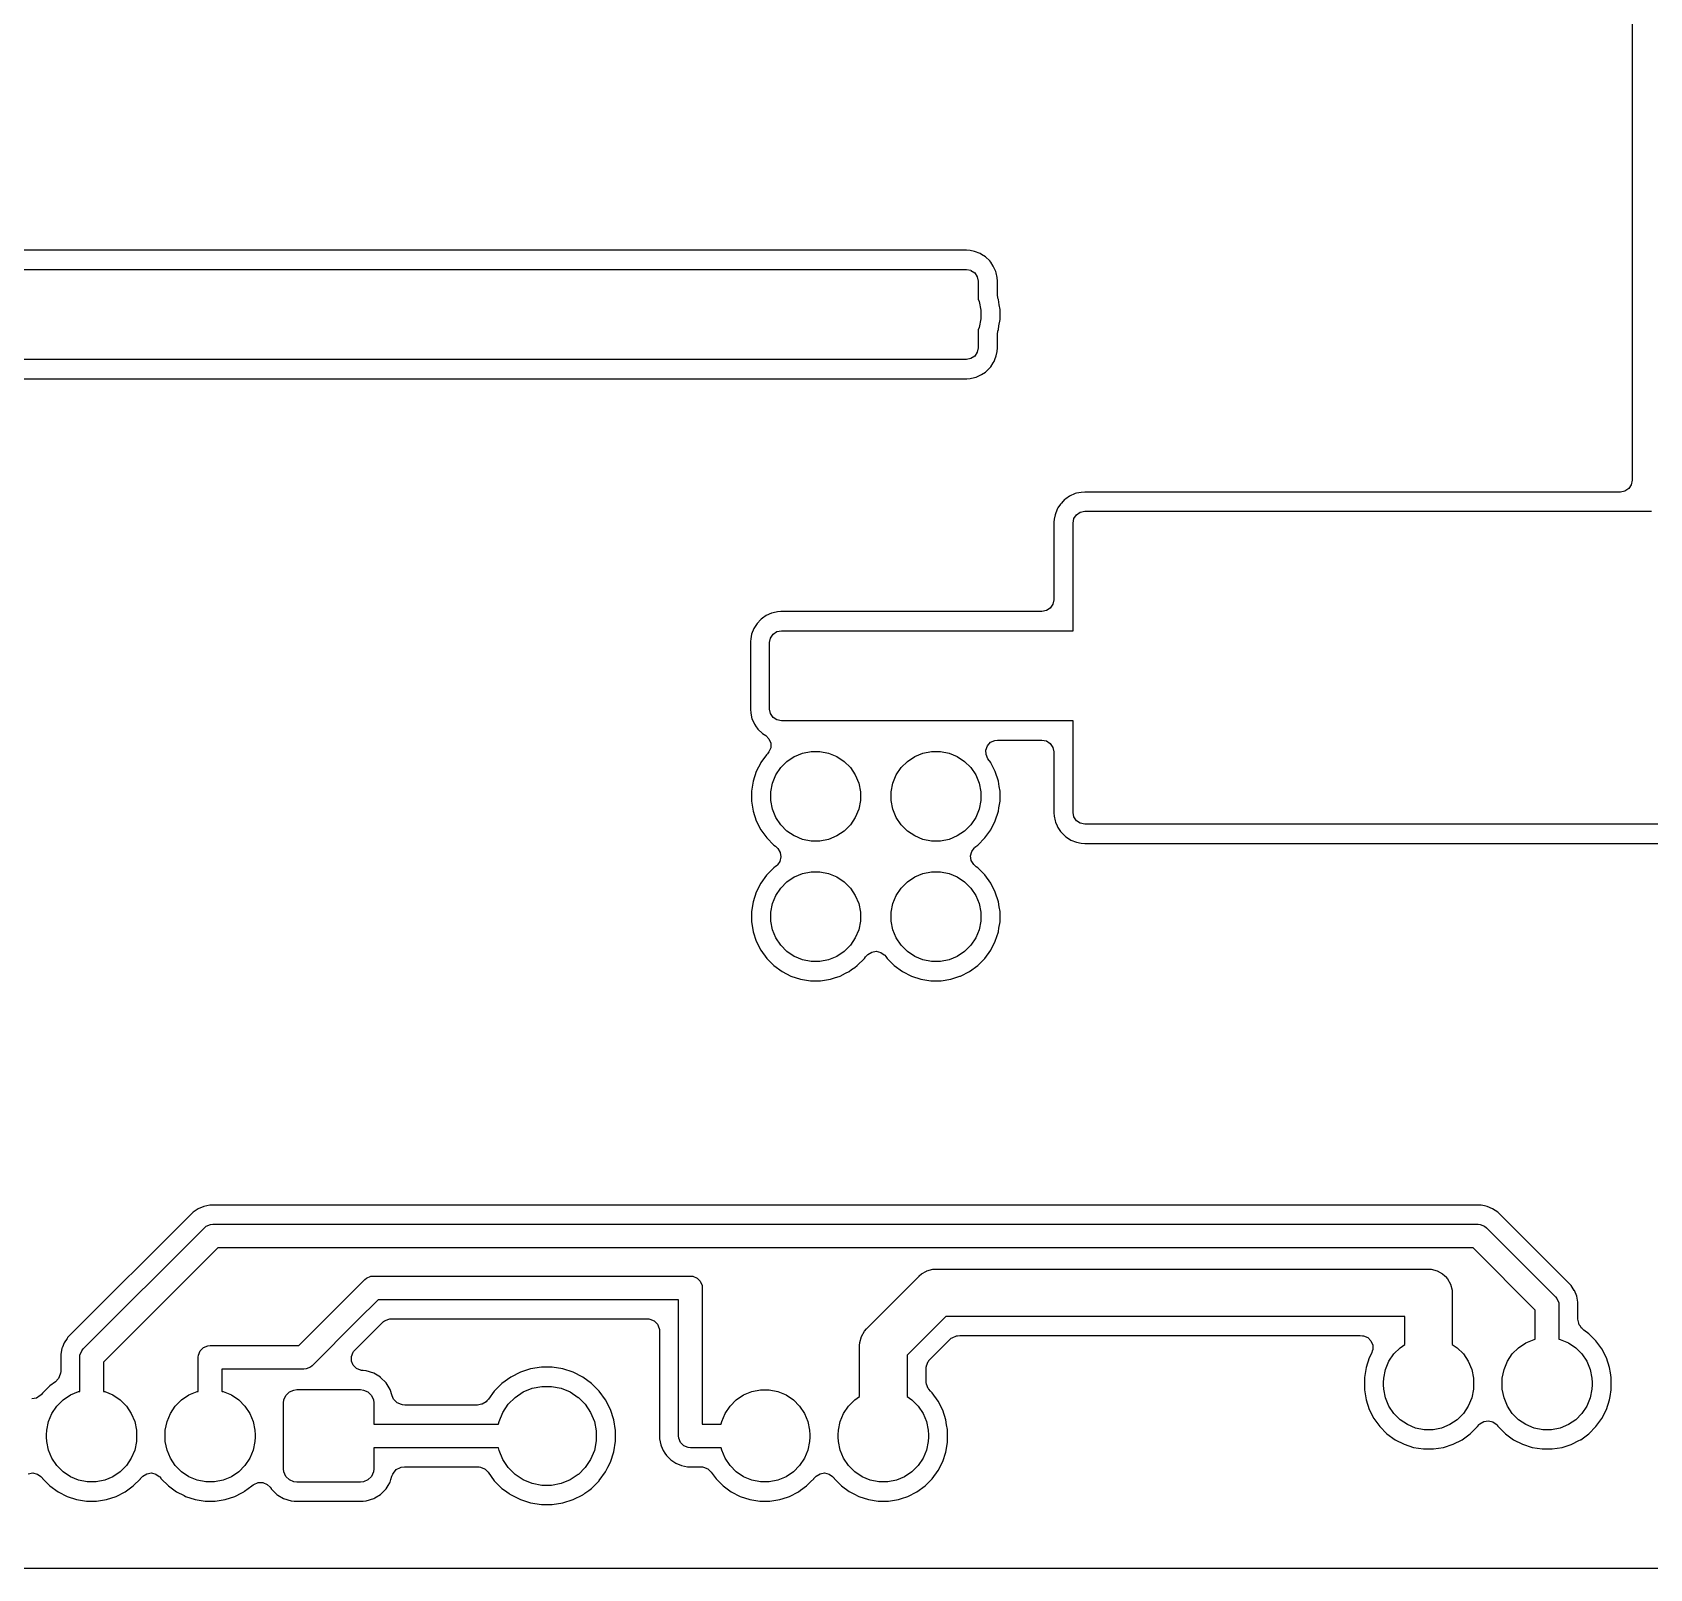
# Model space of a CAD drawing. Header units: millimetres. Extents: x 4 to 142, y 15 to 79.
# Drawn here: x 79.97 to 114.09, y 14.59 to 46.99 of the extents above; entities that cross this region are included whole.
import ezdxf

# ---------------------------------------------------------------- set-up
doc = ezdxf.new("R2010")
doc.units = ezdxf.units.MM
doc.layers.add('B.Cu', color=1, linetype='CONTINUOUS')

msp = doc.modelspace()

# ---------------------------------------------------------------- linework, layer by layer
at = {"layer": 'B.Cu'}
for points in [[(113.7179, 57.3355), (113.7179, 37.5445), (113.7179, 37.5445), (113.699, 37.4493), (113.6989, 37.4491), (113.645, 37.3685), (113.6449, 37.3684), (113.5643, 37.3145), (113.5641, 37.3144), (113.4689, 37.2955), (113.4689, 37.2955), (102.1724, 37.2955), (102.1724, 37.2955), (102.0933, 37.2877), (102.0932, 37.2877), (101.998, 37.2688), (101.998, 37.2687), (101.9671, 37.2613), (101.967, 37.2613), (101.8519, 37.2082), (101.8518, 37.2082), (101.7711, 37.1542), (101.771, 37.1542), (101.7454, 37.1356), (101.7452, 37.1354), (101.6779, 37.0626), (101.6592, 37.0424), (101.6591, 37.0423), (101.6052, 36.9616), (101.6052, 36.9616), (101.5886, 36.9345), (101.5885, 36.9343), (101.5447, 36.8155), (101.5446, 36.8153), (101.5257, 36.7201), (101.5257, 36.7201), (101.5201, 36.6631), (101.5179, 36.6411), (101.5179, 36.641), (101.5179, 35.0245), (101.5179, 35.0245), (101.499, 34.9293), (101.4989, 34.9291), (101.445, 34.8485), (101.4449, 34.8484), (101.3643, 34.7945), (101.3641, 34.7944), (101.2689, 34.7755), (101.2689, 34.7755), (95.7724, 34.7755), (95.7724, 34.7755), (95.7623, 34.7745), (95.6933, 34.7677), (95.6932, 34.7677), (95.598, 34.7488), (95.598, 34.7487), (95.5671, 34.7413), (95.567, 34.7413), (95.4519, 34.6882), (95.4518, 34.6882), (95.3711, 34.6342), (95.371, 34.6342), (95.3454, 34.6156), (95.3452, 34.6154), (95.3383, 34.608), (95.2592, 34.5224), (95.2591, 34.5223), (95.2052, 34.4416), (95.2052, 34.4416), (95.1886, 34.4145), (95.1885, 34.4143), (95.1447, 34.2955), (95.1446, 34.2953), (95.1257, 34.2001), (95.1257, 34.2001), (95.1201, 34.1431), (95.1179, 34.1211), (95.1179, 34.121), (95.1179, 32.719), (95.1179, 32.7189), (95.119, 32.7079), (95.1257, 32.6399), (95.1257, 32.6398), (95.1446, 32.5446), (95.1447, 32.5446), (95.1521, 32.5137), (95.1521, 32.5136), (95.1886, 32.4345), (95.2052, 32.3985), (95.2052, 32.3984), (95.2418, 32.3436), (95.2591, 32.3177), (95.2592, 32.3176), (95.2778, 32.292), (95.278, 32.2918), (95.371, 32.2058), (95.3711, 32.2057), (95.4414, 32.1588), (95.4415, 32.1587), (95.51, 32.0901), (95.5102, 32.09), (95.5473, 32.0004), (95.5473, 32.0002), (95.5473, 31.9032), (95.5473, 31.903), (95.5101, 31.8134), (95.5101, 31.8133), (95.4792, 31.7757), (95.4791, 31.7756), (95.4634, 31.7598), (95.4633, 31.7597), (95.4579, 31.7524), (95.3384, 31.5879), (95.3383, 31.5877), (95.2419, 31.3985), (95.2418, 31.3983), (95.1762, 31.1963), (95.1761, 31.1962), (95.1429, 30.9864), (95.1429, 30.9862), (95.1429, 30.7738), (95.1429, 30.7736), (95.1761, 30.5638), (95.1762, 30.5637), (95.2418, 30.3617), (95.2419, 30.3615), (95.3383, 30.1722), (95.3384, 30.1721), (95.4633, 30.0003), (95.4634, 30.0001), (95.6136, 29.85), (95.6137, 29.8498), (95.6467, 29.8259), (95.6467, 29.8258), (95.6832, 29.7934), (95.6832, 29.7934), (95.6973, 29.7782), (95.6974, 29.7781), (95.748, 29.6954), (95.7481, 29.6952), (95.7633, 29.5994), (95.7633, 29.5992), (95.7406, 29.5049), (95.7406, 29.5048), (95.7402, 29.504), (95.7402, 29.5039), (95.6902, 29.4322), (95.6901, 29.4322), (95.6804, 29.4224), (95.6804, 29.4224), (95.6507, 29.3971), (95.6507, 29.397), (95.6137, 29.3701), (95.6135, 29.37), (95.4634, 29.2198), (95.4633, 29.2197), (95.4579, 29.2124), (95.3384, 29.0479), (95.3383, 29.0477), (95.2419, 28.8585), (95.2418, 28.8583), (95.1762, 28.6563), (95.1761, 28.6562), (95.1429, 28.4464), (95.1429, 28.4462), (95.1429, 28.2338), (95.1429, 28.2336), (95.1761, 28.0238), (95.1762, 28.0237), (95.2418, 27.8217), (95.2419, 27.8215), (95.3383, 27.6322), (95.3384, 27.6321), (95.4633, 27.4603), (95.4634, 27.4601), (95.6135, 27.31), (95.6137, 27.3099), (95.7855, 27.185), (95.7857, 27.1849), (95.9749, 27.0885), (95.9751, 27.0884), (96.1771, 27.0228), (96.1772, 27.0227), (96.387, 26.9895), (96.3872, 26.9895), (96.5996, 26.9895), (96.5998, 26.9895), (96.8096, 27.0227), (96.8097, 27.0228), (96.8932, 27.0499), (96.8933, 27.0499), (96.8934, 27.0499), (96.8935, 27.0499), (96.8935, 27.05), (97.0117, 27.0884), (97.0119, 27.0885), (97.1254, 27.1463), (97.2012, 27.1849), (97.2013, 27.185), (97.2543, 27.2235), (97.3203, 27.2714), (97.3203, 27.2714), (97.3731, 27.3099), (97.3733, 27.31), (97.5234, 27.4601), (97.5235, 27.4603), (97.5475, 27.4933), (97.5476, 27.4933), (97.5799, 27.5298), (97.58, 27.5298), (97.5952, 27.5439), (97.5953, 27.544), (97.678, 27.5947), (97.6782, 27.5947), (97.774, 27.6099), (97.7742, 27.6099), (97.8685, 27.5872), (97.8686, 27.5872), (97.8686, 27.5872), (97.8694, 27.5868), (97.8695, 27.5868), (97.9412, 27.5368), (97.9412, 27.5367), (97.951, 27.527), (97.951, 27.527), (97.9763, 27.4973), (97.9764, 27.4973), (98.0032, 27.4603), (98.0034, 27.4601), (98.1535, 27.31), (98.1537, 27.3099), (98.3255, 27.185), (98.3257, 27.1849), (98.5149, 27.0885), (98.5151, 27.0884), (98.7171, 27.0228), (98.7172, 27.0227), (98.927, 26.9895), (98.9272, 26.9895), (99.1396, 26.9895), (99.1398, 26.9895), (99.3496, 27.0227), (99.3497, 27.0228), (99.5387, 27.0842), (99.5517, 27.0884), (99.5519, 27.0885), (99.7371, 27.1828), (99.7411, 27.1849), (99.7413, 27.185), (99.9131, 27.3099), (99.9132, 27.31), (100.0634, 27.4602), (100.0635, 27.4603), (100.1884, 27.6321), (100.1885, 27.6323), (100.2849, 27.8215), (100.285, 27.8217), (100.3506, 28.0237), (100.3507, 28.0238), (100.3623, 28.0976), (100.3623, 28.0976), (100.3623, 28.0976), (100.3623, 28.0976), (100.3623, 28.0976), (100.3839, 28.2336), (100.3839, 28.2336), (100.3839, 28.2338), (100.3839, 28.4462), (100.3839, 28.4464), (100.3839, 28.4464), (100.3682, 28.5455), (100.3682, 28.5455), (100.3507, 28.6562), (100.3506, 28.6563), (100.285, 28.8583), (100.2849, 28.8585), (100.1885, 29.0477), (100.1884, 29.0479), (100.0635, 29.2197), (100.0634, 29.2198), (99.9132, 29.37), (99.9131, 29.3701), (99.8801, 29.3941), (99.8801, 29.3942), (99.8436, 29.4265), (99.8436, 29.4266), (99.8295, 29.4418), (99.8294, 29.4419), (99.7788, 29.5246), (99.7787, 29.5248), (99.7635, 29.6206), (99.7635, 29.6208), (99.7861, 29.715), (99.7861, 29.7151), (99.7865, 29.7158), (99.7865, 29.7159), (99.8366, 29.7878), (99.8367, 29.7878), (99.8464, 29.7976), (99.8464, 29.7976), (99.8761, 29.8229), (99.8761, 29.8229), (99.8761, 29.823), (99.9131, 29.8498), (99.9132, 29.85), (100.0634, 30.0002), (100.0635, 30.0003), (100.1884, 30.1721), (100.1885, 30.1723), (100.2849, 30.3615), (100.285, 30.3617), (100.3506, 30.5637), (100.3507, 30.5638), (100.3623, 30.6376), (100.3623, 30.6376), (100.3623, 30.6376), (100.3623, 30.6376), (100.3623, 30.6376), (100.3839, 30.7736), (100.3839, 30.7736), (100.3839, 30.7738), (100.3839, 30.9862), (100.3839, 30.9864), (100.3839, 30.9864), (100.3682, 31.0855), (100.3682, 31.0855), (100.3507, 31.1962), (100.3506, 31.1963), (100.285, 31.3983), (100.2849, 31.3985), (100.1885, 31.5877), (100.1884, 31.5879), (100.1294, 31.6691), (100.1293, 31.6692), (100.0887, 31.7573), (100.0887, 31.7575), (100.0849, 31.8544), (100.0849, 31.8545), (100.1185, 31.9455), (100.1186, 31.9457), (100.1844, 32.0169), (100.1845, 32.017), (100.2726, 32.0576), (100.2728, 32.0576), (100.3308, 32.0645), (100.3308, 32.0645), (101.2689, 32.0645), (101.2689, 32.0645), (101.3641, 32.0456), (101.3643, 32.0455), (101.4449, 31.9916), (101.445, 31.9915), (101.4989, 31.9109), (101.499, 31.9107), (101.5179, 31.8155), (101.5179, 31.8155), (101.5179, 30.539), (101.5179, 30.5389), (101.519, 30.5279), (101.5257, 30.4599), (101.5257, 30.4598), (101.5446, 30.3646), (101.5447, 30.3646), (101.5521, 30.3337), (101.5521, 30.3336), (101.5886, 30.2545), (101.6052, 30.2185), (101.6052, 30.2184), (101.6591, 30.1377), (101.6592, 30.1376), (101.6778, 30.112), (101.678, 30.1118), (101.771, 30.0258), (101.7711, 30.0257), (101.8518, 29.9718), (101.8518, 29.9718), (101.8789, 29.9552), (101.8791, 29.9551), (101.9979, 29.9113), (101.9981, 29.9112), (102.0932, 29.8923), (102.0933, 29.8923), (102.1724, 29.8845), (102.1724, 29.8845), (120.2743, 29.8845)], [(58.5779, 39.6845), (99.6744, 39.6845), (99.6744, 39.6845), (99.6839, 39.6854), (99.7535, 39.6923), (99.7535, 39.6923), (99.8488, 39.7112), (99.8488, 39.7113), (99.8797, 39.7187), (99.8798, 39.7187), (99.9949, 39.7718), (99.995, 39.7718), (100.0757, 39.8258), (100.0758, 39.8258), (100.1014, 39.8444), (100.1016, 39.8446), (100.1876, 39.9376), (100.1877, 39.9377), (100.2416, 40.0184), (100.2416, 40.0184), (100.2582, 40.0455), (100.2583, 40.0457), (100.2757, 40.093), (100.3021, 40.1645), (100.3022, 40.1647), (100.3211, 40.2598), (100.3211, 40.2599), (100.3289, 40.3389), (100.3289, 40.339), (100.3289, 40.6174), (100.3289, 40.6174), (100.3411, 40.6943), (100.3411, 40.6944), (100.3442, 40.7039), (100.3506, 40.7237), (100.3507, 40.7238), (100.3623, 40.7976), (100.3623, 40.7976), (100.3623, 40.7976), (100.3623, 40.7976), (100.3623, 40.7976), (100.3839, 40.9336), (100.3839, 40.9336), (100.3839, 40.9338), (100.3839, 41.1462), (100.3839, 41.1464), (100.3839, 41.1464), (100.3682, 41.2455), (100.3682, 41.2455), (100.3507, 41.3562), (100.3506, 41.3563), (100.3466, 41.3688), (100.3411, 41.3856), (100.3411, 41.3857), (100.3289, 41.4626), (100.3289, 41.4626), (100.3289, 41.741), (100.3289, 41.7411), (100.3211, 41.8201), (100.3211, 41.8202), (100.3022, 41.9154), (100.3021, 41.9154), (100.2947, 41.9463), (100.2947, 41.9464), (100.2416, 42.0615), (100.2416, 42.0616), (100.1876, 42.1423), (100.1876, 42.1424), (100.169, 42.168), (100.1688, 42.1682), (100.0758, 42.2542), (100.0757, 42.2543), (99.995, 42.3082), (99.995, 42.3082), (99.9679, 42.3248), (99.9677, 42.3249), (99.8489, 42.3687), (99.8487, 42.3688), (99.7536, 42.3877), (99.7535, 42.3877), (99.6744, 42.3955), (99.6744, 42.3955), (75.0779, 42.3955)], [(74.4244, 41.99), (99.6744, 41.99), (99.6744, 41.99), (99.7696, 41.9711), (99.7698, 41.971), (99.8504, 41.9171), (99.8505, 41.917), (99.9044, 41.8364), (99.9045, 41.8362), (99.9234, 41.741), (99.9234, 41.741), (99.9234, 41.3621), (99.9235, 41.3617), (99.9425, 41.3158), (99.9425, 41.3157), (99.9788, 41.1332), (99.9788, 41.1331), (99.9788, 40.9469), (99.9788, 40.9468), (99.9425, 40.7643), (99.9425, 40.7642), (99.9235, 40.7183), (99.9234, 40.7179), (99.9234, 40.339), (99.9234, 40.339), (99.9045, 40.2438), (99.9044, 40.2436), (99.8505, 40.163), (99.8504, 40.1629), (99.7698, 40.109), (99.7696, 40.1089), (99.6744, 40.09), (99.6744, 40.09), (57.9244, 40.09)], [(120.2743, 30.29), (102.1724, 30.29), (102.1724, 30.29), (102.0772, 30.3089), (102.077, 30.309), (101.9964, 30.3629), (101.9963, 30.363), (101.9424, 30.4436), (101.9423, 30.4438), (101.9234, 30.539), (101.9234, 30.539), (101.9234, 32.469), (101.9231, 32.4697), (101.9224, 32.47), (95.7724, 32.47), (95.7724, 32.47), (95.6772, 32.4889), (95.677, 32.489), (95.5964, 32.5429), (95.5963, 32.543), (95.5424, 32.6236), (95.5423, 32.6238), (95.5234, 32.719), (95.5234, 32.719), (95.5234, 34.121), (95.5234, 34.121), (95.5423, 34.2162), (95.5424, 34.2164), (95.5963, 34.297), (95.5964, 34.2971), (95.677, 34.351), (95.6772, 34.3511), (95.7724, 34.37), (95.7724, 34.37), (101.9224, 34.37), (101.9231, 34.3703), (101.9234, 34.371), (101.9234, 36.641), (101.9234, 36.641), (101.9423, 36.7362), (101.9424, 36.7364), (101.9963, 36.817), (101.9964, 36.8171), (102.077, 36.871), (102.0772, 36.8711), (102.1724, 36.89), (102.1724, 36.89), (114.1224, 36.89)], [(79.8882, 16.5922), (79.984, 16.6074), (79.9842, 16.6073), (80.0784, 16.5848), (80.0785, 16.5847), (80.0792, 16.5844), (80.0793, 16.5843), (80.1512, 16.5343), (80.1512, 16.5342), (80.161, 16.5245), (80.161, 16.5244), (80.1863, 16.4948), (80.1864, 16.4947), (80.1932, 16.4853), (80.1933, 16.4852), (80.3435, 16.335), (80.3437, 16.3349), (80.5155, 16.21), (80.5157, 16.2099), (80.7049, 16.1135), (80.7051, 16.1134), (80.9071, 16.0478), (80.9072, 16.0477), (81.117, 16.0145), (81.1172, 16.0145), (81.3296, 16.0145), (81.3298, 16.0145), (81.5396, 16.0477), (81.5397, 16.0478), (81.5405, 16.048), (81.7417, 16.1134), (81.7419, 16.1135), (81.9311, 16.2099), (81.9313, 16.21), (82.1031, 16.3349), (82.1033, 16.335), (82.2534, 16.4851), (82.2535, 16.4853), (82.2575, 16.4907), (82.2576, 16.4908), (82.2899, 16.5272), (82.29, 16.5273), (82.3052, 16.5414), (82.3053, 16.5414), (82.388, 16.5921), (82.3882, 16.5922), (82.484, 16.6074), (82.4842, 16.6073), (82.5784, 16.5848), (82.5785, 16.5847), (82.5792, 16.5844), (82.5793, 16.5843), (82.6512, 16.5343), (82.6512, 16.5342), (82.661, 16.5245), (82.661, 16.5244), (82.6863, 16.4948), (82.6864, 16.4947), (82.6932, 16.4853), (82.6933, 16.4852), (82.8435, 16.335), (82.8437, 16.3349), (83.0155, 16.21), (83.0157, 16.2099), (83.173, 16.1298), (83.2049, 16.1135), (83.2051, 16.1134), (83.4071, 16.0478), (83.4072, 16.0477), (83.617, 16.0145), (83.6172, 16.0145), (83.8296, 16.0145), (83.8298, 16.0145), (84.0396, 16.0477), (84.0397, 16.0478), (84.0405, 16.048), (84.2417, 16.1134), (84.2419, 16.1135), (84.395, 16.1915), (84.4311, 16.2099), (84.4313, 16.21), (84.4471, 16.2215), (84.6032, 16.3349), (84.6032, 16.3349), (84.6052, 16.3366), (84.6052, 16.3366), (84.6052, 16.3366), (84.6286, 16.3543), (84.6286, 16.3543), (84.6483, 16.3675), (84.6484, 16.3675), (84.738, 16.4046), (84.7382, 16.4047), (84.8351, 16.4047), (84.8353, 16.4046), (84.925, 16.3675), (84.925, 16.3675), (84.9296, 16.3644), (84.9297, 16.3644), (84.9872, 16.311), (84.9873, 16.3109), (84.9904, 16.3069), (84.9905, 16.3069), (85.0075, 16.2822), (85.0075, 16.2821), (85.0136, 16.2721), (85.0137, 16.2719), (85.1303, 16.1554), (85.1305, 16.1552), (85.1526, 16.1418), (85.2716, 16.0699), (85.2718, 16.0698), (85.4293, 16.0208), (85.4295, 16.0207), (85.4978, 16.0145), (85.4979, 16.0145), (86.9489, 16.0145), (86.949, 16.0145), (87.0173, 16.0207), (87.0175, 16.0208), (87.175, 16.0698), (87.1752, 16.0699), (87.1995, 16.0846), (87.3163, 16.1552), (87.3165, 16.1554), (87.433, 16.2719), (87.4332, 16.2721), (87.476, 16.3429), (87.5119, 16.4024), (87.5185, 16.4132), (87.5186, 16.4134), (87.536, 16.4693), (87.536, 16.4693), (87.5584, 16.5411), (87.5584, 16.5412), (87.5774, 16.5861), (87.5774, 16.5861), (87.5879, 16.6055), (87.588, 16.6055), (87.6501, 16.6801), (87.6502, 16.6802), (87.7361, 16.7253), (87.7363, 16.7253), (87.7363, 16.7253), (87.7498, 16.7293), (87.7499, 16.7293), (87.8203, 16.7395), (87.8204, 16.7395), (89.3517, 16.7395), (89.3517, 16.7395), (89.4002, 16.7347), (89.4003, 16.7347), (89.4229, 16.7302), (89.423, 16.7302), (89.5126, 16.6931), (89.5127, 16.693), (89.5128, 16.693), (89.5128, 16.6929), (89.5227, 16.6864), (89.5227, 16.6863), (89.5858, 16.6257), (89.5858, 16.6256), (89.717, 16.4451), (89.7171, 16.445), (89.8784, 16.2837), (89.8785, 16.2836), (89.9142, 16.2577), (89.9795, 16.2102), (89.9795, 16.2102), (90.0329, 16.1714), (90.0329, 16.1714), (90.0469, 16.1612), (90.047, 16.1612), (90.057, 16.1526), (90.0572, 16.1525), (90.2665, 16.0458), (90.2667, 16.0457), (90.4837, 15.9752), (90.4838, 15.9752), (90.7092, 15.9395), (90.7093, 15.9395), (90.9375, 15.9395), (90.9376, 15.9395), (91.163, 15.9752), (91.1631, 15.9752), (91.3801, 16.0457), (91.3803, 16.0458), (91.583, 16.1491), (91.5846, 16.1499), (91.5905, 16.1529), (91.5906, 16.1529), (91.5919, 16.1536), (91.5919, 16.1537), (91.6083, 16.162), (91.6086, 16.1622), (91.6237, 16.1785), (91.6237, 16.1786), (91.7086, 16.2402), (91.7683, 16.2836), (91.7684, 16.2837), (91.9297, 16.445), (91.9298, 16.4451), (91.9303, 16.4458), (92.0639, 16.6297), (92.064, 16.6299), (92.0643, 16.6304), (92.0643, 16.6304), (92.0643, 16.6304), (92.1148, 16.7295), (92.1676, 16.8331), (92.1677, 16.8333), (92.2382, 17.0503), (92.2382, 17.0504), (92.2739, 17.2758), (92.2739, 17.2759), (92.2739, 17.5041), (92.2739, 17.5042), (92.2382, 17.7296), (92.2382, 17.7297), (92.1677, 17.9467), (92.1676, 17.9469), (92.064, 18.1502), (92.0639, 18.1503), (91.9298, 18.3349), (91.9297, 18.335), (91.7684, 18.4963), (91.7683, 18.4964), (91.5837, 18.6305), (91.5836, 18.6306), (91.3803, 18.7342), (91.3801, 18.7343), (91.1631, 18.8048), (91.163, 18.8048), (90.9376, 18.8405), (90.9375, 18.8405), (90.7093, 18.8405), (90.7092, 18.8405), (90.4838, 18.8048), (90.4837, 18.8048), (90.2667, 18.7343), (90.2665, 18.7342), (90.0632, 18.6306), (90.0631, 18.6305), (89.8785, 18.4964), (89.8784, 18.4963), (89.7171, 18.335), (89.717, 18.3349), (89.5921, 18.163), (89.5921, 18.1629), (89.5597, 18.1265), (89.5596, 18.1265), (89.5427, 18.1108), (89.5427, 18.1108), (89.4599, 18.0601), (89.4598, 18.0601), (89.4598, 18.0601), (89.4598, 18.06), (89.4486, 18.0559), (89.4485, 18.0559), (89.3624, 18.0405), (89.3624, 18.0405), (87.828, 18.0405), (87.8279, 18.0405), (87.7794, 18.0453), (87.7793, 18.0453), (87.7578, 18.0496), (87.7577, 18.0496), (87.668, 18.0867), (87.6679, 18.0868), (87.5993, 18.1554), (87.5992, 18.1555), (87.5914, 18.1673), (87.5913, 18.1674), (87.5607, 18.2315), (87.5606, 18.2316), (87.5186, 18.3666), (87.5185, 18.3668), (87.4332, 18.5079), (87.433, 18.5081), (87.3165, 18.6246), (87.3163, 18.6248), (87.1752, 18.7101), (87.175, 18.7102), (87.0175, 18.7592), (87.0173, 18.7593), (86.9489, 18.7655), (86.9489, 18.7655), (86.9439, 18.766), (86.9179, 18.7697), (86.8985, 18.7736), (86.8984, 18.7736), (86.8088, 18.8107), (86.8086, 18.8108), (86.7401, 18.8794), (86.74, 18.8796), (86.7029, 18.9691), (86.7028, 18.9693), (86.7028, 19.0663), (86.7029, 19.0665), (86.74, 19.1561), (86.74, 19.1562), (86.7494, 19.1702), (86.7494, 19.1702), (86.7803, 19.2079), (86.7804, 19.2079), (87.3425, 19.7701), (87.3426, 19.7702), (87.3803, 19.8011), (87.3803, 19.8011), (87.3995, 19.8139), (87.3996, 19.8139), (87.4892, 19.8511), (87.4893, 19.8511), (87.5119, 19.8556), (87.512, 19.8556), (87.5605, 19.8604), (87.5605, 19.8604), (92.9301, 19.8604), (92.9302, 19.8604), (92.9787, 19.8556), (92.9788, 19.8556), (92.9992, 19.8516), (92.9993, 19.8515), (93.0889, 19.8144), (93.089, 19.8143), (93.1576, 19.7457), (93.1577, 19.7456), (93.1948, 19.656), (93.1949, 19.6559), (93.1989, 19.6355), (93.1989, 19.6354), (93.2037, 19.5869), (93.2037, 19.5868), (93.2037, 17.326), (93.2037, 17.3258), (93.2287, 17.2004), (93.2287, 17.2002), (93.2362, 17.1821), (93.2777, 17.082), (93.2778, 17.0818), (93.3138, 17.0279), (93.3489, 16.9754), (93.349, 16.9753), (93.4395, 16.8848), (93.4396, 16.8847), (93.546, 16.8136), (93.5462, 16.8135), (93.6644, 16.7645), (93.6646, 16.7645), (93.79, 16.7395), (93.7902, 16.7395), (94.0571, 16.7395), (94.0572, 16.7395), (94.1057, 16.7347), (94.1057, 16.7347), (94.1283, 16.7302), (94.1284, 16.7302), (94.2181, 16.693), (94.2182, 16.693), (94.2281, 16.6864), (94.2282, 16.6863), (94.2912, 16.6257), (94.2913, 16.6256), (94.3933, 16.4853), (94.3934, 16.4851), (94.5435, 16.335), (94.5437, 16.3349), (94.7155, 16.21), (94.7156, 16.2099), (94.9049, 16.1135), (94.9051, 16.1134), (95.1071, 16.0478), (95.1072, 16.0477), (95.317, 16.0145), (95.3172, 16.0145), (95.5296, 16.0145), (95.5298, 16.0145), (95.7396, 16.0477), (95.7397, 16.0478), (95.7633, 16.0554), (95.7856, 16.0627), (95.7856, 16.0627), (95.9417, 16.1134), (95.9419, 16.1135), (96.1311, 16.2099), (96.1313, 16.21), (96.1772, 16.2433), (96.3031, 16.3349), (96.3033, 16.335), (96.3871, 16.4188), (96.4534, 16.4852), (96.4535, 16.4853), (96.4575, 16.4907), (96.4576, 16.4908), (96.4899, 16.5272), (96.49, 16.5273), (96.5052, 16.5414), (96.5053, 16.5414), (96.588, 16.5921), (96.5882, 16.5922), (96.684, 16.6074), (96.6842, 16.6073), (96.7784, 16.5848), (96.7785, 16.5847), (96.7792, 16.5844), (96.7793, 16.5843), (96.8512, 16.5343), (96.8512, 16.5342), (96.861, 16.5245), (96.861, 16.5244), (96.8863, 16.4948), (96.8864, 16.4947), (96.8932, 16.4853), (96.8933, 16.4852), (97.0435, 16.335), (97.0437, 16.3349), (97.2012, 16.2204), (97.2155, 16.21), (97.2157, 16.2099), (97.3036, 16.1651), (97.4049, 16.1135), (97.4051, 16.1134), (97.6071, 16.0478), (97.6072, 16.0477), (97.817, 16.0145), (97.8172, 16.0145), (98.0296, 16.0145), (98.0298, 16.0145), (98.2396, 16.0477), (98.2397, 16.0478), (98.3061, 16.0693), (98.4417, 16.1134), (98.4419, 16.1135), (98.6311, 16.2099), (98.6313, 16.21), (98.8031, 16.3348), (98.8032, 16.335), (98.9534, 16.4852), (98.9535, 16.4853), (99.0784, 16.6571), (99.0785, 16.6573), (99.1749, 16.8465), (99.175, 16.8467), (99.2406, 17.0487), (99.2407, 17.0488), (99.2523, 17.1226), (99.2523, 17.1226), (99.2523, 17.1226), (99.2523, 17.1226), (99.2523, 17.1226), (99.2739, 17.2586), (99.2739, 17.2586), (99.2739, 17.2588), (99.2739, 17.5212), (99.2739, 17.5214), (99.2739, 17.5214), (99.2582, 17.6205), (99.2582, 17.6205), (99.2407, 17.7312), (99.2406, 17.7313), (99.175, 17.9333), (99.1749, 17.9335), (99.0785, 18.1227), (99.0784, 18.1229), (98.9535, 18.2947), (98.9534, 18.2948), (98.9142, 18.3341), (98.9141, 18.3342), (98.8832, 18.3718), (98.8832, 18.3719), (98.8704, 18.391), (98.8704, 18.3911), (98.8332, 18.4808), (98.8332, 18.4809), (98.8319, 18.4874), (98.8287, 18.5035), (98.8287, 18.5035), (98.8239, 18.552), (98.8239, 18.5521), (98.8239, 18.796), (98.8239, 18.7961), (98.8287, 18.8446), (98.8287, 18.8446), (98.8298, 18.8503), (98.8332, 18.8672), (98.8332, 18.8673), (98.8703, 18.957), (98.8704, 18.9571), (98.8832, 18.9762), (98.8832, 18.9763), (98.9141, 19.0139), (98.9142, 19.014), (99.3177, 19.4175), (99.3178, 19.4176), (99.3554, 19.4485), (99.3555, 19.4485), (99.3746, 19.4613), (99.3747, 19.4613), (99.4644, 19.4985), (99.4645, 19.4985), (99.4871, 19.503), (99.4871, 19.503), (99.5356, 19.5078), (99.5357, 19.5078), (107.9827, 19.5078), (107.9827, 19.5078), (108.0312, 19.503), (108.0313, 19.503), (108.0501, 19.4993), (108.0502, 19.4992), (108.1398, 19.4621), (108.14, 19.462), (108.2086, 19.3934), (108.2087, 19.3933), (108.2458, 19.3037), (108.2458, 19.3035), (108.2458, 19.2065), (108.2458, 19.2064), (108.2458, 19.2064), (108.2434, 19.1945), (108.2434, 19.1945), (108.2211, 19.1301), (108.2211, 19.13), (108.1719, 19.0335), (108.1718, 19.0333), (108.1062, 18.8313), (108.1061, 18.8312), (108.0729, 18.6214), (108.0729, 18.6212), (108.0729, 18.3588), (108.0729, 18.3586), (108.1061, 18.1488), (108.1062, 18.1487), (108.1718, 17.9467), (108.1719, 17.9465), (108.2683, 17.7572), (108.2684, 17.7571), (108.3933, 17.5853), (108.3934, 17.5851), (108.5435, 17.435), (108.5437, 17.4349), (108.7155, 17.31), (108.7156, 17.3099), (108.9049, 17.2135), (108.9051, 17.2134), (109.1071, 17.1478), (109.1072, 17.1477), (109.317, 17.1145), (109.3172, 17.1145), (109.5296, 17.1145), (109.5298, 17.1145), (109.7396, 17.1477), (109.7397, 17.1478), (109.7405, 17.148), (109.9417, 17.2134), (109.9419, 17.2135), (110.1311, 17.3099), (110.1313, 17.31), (110.3031, 17.4349), (110.3033, 17.435), (110.4534, 17.5851), (110.4535, 17.5853), (110.4575, 17.5907), (110.4576, 17.5908), (110.4899, 17.6272), (110.49, 17.6273), (110.5052, 17.6414), (110.5053, 17.6414), (110.588, 17.6921), (110.5882, 17.6922), (110.684, 17.7074), (110.6842, 17.7073), (110.7784, 17.6848), (110.7785, 17.6847), (110.7792, 17.6844), (110.7793, 17.6843), (110.8512, 17.6343), (110.8512, 17.6342), (110.861, 17.6245), (110.861, 17.6244), (110.8863, 17.5948), (110.8864, 17.5947), (110.8933, 17.5853), (110.8934, 17.5851), (111.0435, 17.435), (111.0437, 17.4349), (111.2155, 17.31), (111.2156, 17.3099), (111.4049, 17.2135), (111.4051, 17.2134), (111.6071, 17.1478), (111.6072, 17.1477), (111.817, 17.1145), (111.8172, 17.1145), (112.0296, 17.1145), (112.0298, 17.1145), (112.2396, 17.1477), (112.2397, 17.1478), (112.4287, 17.2092), (112.4417, 17.2134), (112.4419, 17.2135), (112.5934, 17.2907), (112.6311, 17.3099), (112.6313, 17.31), (112.8031, 17.4348), (112.8032, 17.435), (112.9534, 17.5852), (112.9535, 17.5853), (113.0784, 17.7571), (113.0785, 17.7573), (113.1749, 17.9465), (113.175, 17.9467), (113.2406, 18.1487), (113.2407, 18.1488), (113.2523, 18.2226), (113.2523, 18.2226), (113.2523, 18.2226), (113.2523, 18.2226), (113.2523, 18.2226), (113.2739, 18.3586), (113.2739, 18.3586), (113.2739, 18.3588), (113.2739, 18.6212), (113.2739, 18.6214), (113.2739, 18.6214), (113.2582, 18.7205), (113.2582, 18.7205), (113.2407, 18.8312), (113.2406, 18.8313), (113.175, 19.0333), (113.1749, 19.0335), (113.0785, 19.2227), (113.0784, 19.2229), (112.9535, 19.3947), (112.9534, 19.3948), (112.8032, 19.545), (112.8031, 19.5451), (112.6964, 19.6227), (112.6963, 19.6227), (112.6599, 19.6551), (112.6599, 19.6551), (112.6442, 19.6721), (112.6442, 19.6721), (112.6244, 19.7044), (112.6244, 19.7044), (112.6019, 19.7348), (112.6018, 19.7349), (112.5935, 19.7549), (112.5935, 19.7549), (112.5935, 19.7549), (112.5935, 19.7549), (112.5893, 19.7662), (112.5893, 19.7663), (112.5739, 19.8523), (112.5739, 19.8524), (112.5739, 20.2107), (112.5739, 20.2109), (112.5489, 20.3363), (112.5489, 20.3365), (112.4999, 20.4547), (112.4998, 20.4549), (112.4974, 20.4585), (112.4974, 20.4585), (112.4287, 20.5613), (112.4286, 20.5614), (110.8808, 22.1092), (110.8807, 22.1093), (110.7743, 22.1804), (110.7741, 22.1805), (110.6559, 22.2295), (110.6557, 22.2295), (110.6062, 22.2394), (110.5303, 22.2545), (110.5301, 22.2545), (83.7167, 22.2545), (83.7165, 22.2545), (83.5911, 22.2295), (83.5909, 22.2295), (83.4727, 22.1805), (83.4725, 22.1804), (83.3661, 22.1093), (83.366, 22.1092), (80.7182, 19.4614), (80.7181, 19.4613), (80.705, 19.4417), (80.647, 19.3549), (80.6469, 19.3547), (80.6075, 19.2596), (80.6075, 19.2596), (80.6075, 19.2595), (80.6075, 19.2595), (80.6013, 19.2446), (80.5983, 19.2381), (80.5982, 19.2379), (80.5968, 19.2316), (80.5967, 19.2314), (80.5967, 19.2303), (80.5967, 19.2302), (80.5729, 19.1109), (80.5729, 19.1107), (80.5729, 18.7569), (80.5729, 18.7568), (80.5726, 18.7507), (80.5726, 18.7506), (80.5711, 18.7447), (80.5711, 18.7445), (80.5681, 18.7145), (80.5681, 18.7145), (80.5636, 18.6919), (80.5636, 18.6918), (80.5265, 18.6022), (80.5264, 18.6021), (80.5264, 18.602), (80.5263, 18.602), (80.5198, 18.5921), (80.5197, 18.5921), (80.4591, 18.529), (80.459, 18.529), (80.3437, 18.4451), (80.3436, 18.445), (80.1934, 18.2948), (80.1933, 18.2947), (80.1893, 18.2893), (80.1892, 18.2892), (80.1569, 18.2528), (80.1568, 18.2527), (80.1416, 18.2386), (80.1415, 18.2386), (80.0588, 18.1879), (80.0586, 18.1878), (79.9628, 18.1726)], [(142.0498, 14.59), (3.797, 14.59)]]:
    msp.add_lwpolyline(points, dxfattribs=at)
for points in [[(95.548, 30.9732), (95.5843, 31.1557), (95.5843, 31.1558), (95.6556, 31.3278), (95.6556, 31.3279), (95.759, 31.4826), (95.7591, 31.4827), (95.8907, 31.6143), (95.8908, 31.6144), (96.0455, 31.7178), (96.0456, 31.7178), (96.2176, 31.7891), (96.2177, 31.7891), (96.4002, 31.8254), (96.4003, 31.8254), (96.5865, 31.8254), (96.5866, 31.8254), (96.7691, 31.7891), (96.7692, 31.7891), (96.9412, 31.7178), (96.9413, 31.7178), (97.096, 31.6144), (97.0961, 31.6143), (97.2277, 31.4827), (97.2278, 31.4826), (97.3312, 31.3279), (97.3312, 31.3278), (97.4025, 31.1558), (97.4025, 31.1557), (97.4388, 30.9732), (97.4388, 30.9731), (97.4388, 30.7869), (97.4388, 30.7868), (97.4025, 30.6043), (97.4025, 30.6042), (97.3312, 30.4322), (97.3312, 30.4321), (97.2278, 30.2774), (97.2277, 30.2773), (97.0961, 30.1457), (97.096, 30.1456), (96.9413, 30.0422), (96.9412, 30.0422), (96.7692, 29.9709), (96.7691, 29.9709), (96.5866, 29.9346), (96.5865, 29.9346), (96.4003, 29.9346), (96.4002, 29.9346), (96.2177, 29.9709), (96.2176, 29.9709), (96.0456, 30.0422), (96.0455, 30.0422), (95.8908, 30.1456), (95.8907, 30.1457), (95.7591, 30.2773), (95.759, 30.2774), (95.6556, 30.4321), (95.6556, 30.4322), (95.5843, 30.6042), (95.5843, 30.6043), (95.548, 30.7868), (95.548, 30.7869), (95.548, 30.9731)], [(98.088, 30.9732), (98.1243, 31.1557), (98.1243, 31.1558), (98.1956, 31.3278), (98.1956, 31.3279), (98.299, 31.4826), (98.2991, 31.4827), (98.4307, 31.6143), (98.4308, 31.6144), (98.5855, 31.7178), (98.5856, 31.7178), (98.7576, 31.7891), (98.7577, 31.7891), (98.9402, 31.8254), (98.9403, 31.8254), (99.1265, 31.8254), (99.1266, 31.8254), (99.3091, 31.7891), (99.3092, 31.7891), (99.4812, 31.7178), (99.4813, 31.7178), (99.636, 31.6144), (99.6361, 31.6143), (99.7677, 31.4827), (99.7678, 31.4826), (99.8712, 31.3279), (99.8712, 31.3278), (99.9425, 31.1558), (99.9425, 31.1557), (99.9788, 30.9732), (99.9788, 30.9731), (99.9788, 30.7869), (99.9788, 30.7868), (99.9425, 30.6043), (99.9425, 30.6042), (99.8712, 30.4322), (99.8712, 30.4321), (99.7678, 30.2774), (99.7677, 30.2773), (99.6361, 30.1457), (99.636, 30.1456), (99.4813, 30.0422), (99.4812, 30.0422), (99.3092, 29.9709), (99.3091, 29.9709), (99.1266, 29.9346), (99.1265, 29.9346), (98.9403, 29.9346), (98.9402, 29.9346), (98.7577, 29.9709), (98.7576, 29.9709), (98.5856, 30.0422), (98.5855, 30.0422), (98.4308, 30.1456), (98.4307, 30.1457), (98.2991, 30.2773), (98.299, 30.2774), (98.1956, 30.4321), (98.1956, 30.4322), (98.1243, 30.6042), (98.1243, 30.6043), (98.088, 30.7868), (98.088, 30.7869), (98.088, 30.9731)], [(95.548, 28.4332), (95.5843, 28.6157), (95.5843, 28.6158), (95.6556, 28.7878), (95.6556, 28.7879), (95.759, 28.9426), (95.7591, 28.9427), (95.8907, 29.0743), (95.8908, 29.0744), (96.0455, 29.1778), (96.0456, 29.1778), (96.2176, 29.2491), (96.2177, 29.2491), (96.4002, 29.2854), (96.4003, 29.2854), (96.5865, 29.2854), (96.5866, 29.2854), (96.7691, 29.2491), (96.7692, 29.2491), (96.9412, 29.1778), (96.9413, 29.1778), (97.096, 29.0744), (97.0961, 29.0743), (97.2277, 28.9427), (97.2278, 28.9426), (97.3312, 28.7879), (97.3312, 28.7878), (97.4025, 28.6158), (97.4025, 28.6157), (97.4388, 28.4332), (97.4388, 28.4331), (97.4388, 28.2469), (97.4388, 28.2468), (97.4025, 28.0643), (97.4025, 28.0642), (97.3312, 27.8922), (97.3312, 27.8921), (97.2278, 27.7374), (97.2277, 27.7373), (97.0961, 27.6057), (97.096, 27.6056), (96.9413, 27.5022), (96.9412, 27.5022), (96.7692, 27.4309), (96.7691, 27.4309), (96.5866, 27.3946), (96.5865, 27.3946), (96.4003, 27.3946), (96.4002, 27.3946), (96.2177, 27.4309), (96.2176, 27.4309), (96.0456, 27.5022), (96.0455, 27.5022), (95.8908, 27.6056), (95.8907, 27.6057), (95.7591, 27.7373), (95.759, 27.7374), (95.6556, 27.8921), (95.6556, 27.8922), (95.5843, 28.0642), (95.5843, 28.0643), (95.548, 28.2468), (95.548, 28.2469), (95.548, 28.4331)], [(98.088, 28.4332), (98.1243, 28.6157), (98.1243, 28.6158), (98.1956, 28.7878), (98.1956, 28.7879), (98.299, 28.9426), (98.2991, 28.9427), (98.4307, 29.0743), (98.4308, 29.0744), (98.5855, 29.1778), (98.5856, 29.1778), (98.7576, 29.2491), (98.7577, 29.2491), (98.9402, 29.2854), (98.9403, 29.2854), (99.1265, 29.2854), (99.1266, 29.2854), (99.3091, 29.2491), (99.3092, 29.2491), (99.4812, 29.1778), (99.4813, 29.1778), (99.636, 29.0744), (99.6361, 29.0743), (99.7677, 28.9427), (99.7678, 28.9426), (99.8712, 28.7879), (99.8712, 28.7878), (99.9425, 28.6158), (99.9425, 28.6157), (99.9788, 28.4332), (99.9788, 28.4331), (99.9788, 28.2469), (99.9788, 28.2468), (99.9425, 28.0643), (99.9425, 28.0642), (99.8712, 27.8922), (99.8712, 27.8921), (99.7678, 27.7374), (99.7677, 27.7373), (99.6361, 27.6057), (99.636, 27.6056), (99.4813, 27.5022), (99.4812, 27.5022), (99.3092, 27.4309), (99.3091, 27.4309), (99.1266, 27.3946), (99.1265, 27.3946), (98.9403, 27.3946), (98.9402, 27.3946), (98.7577, 27.4309), (98.7576, 27.4309), (98.5856, 27.5022), (98.5855, 27.5022), (98.4308, 27.6056), (98.4307, 27.6057), (98.2991, 27.7373), (98.299, 27.7374), (98.1956, 27.8921), (98.1956, 27.8922), (98.1243, 28.0642), (98.1243, 28.0643), (98.088, 28.2468), (98.088, 28.2469), (98.088, 28.4331)], [(80.278, 17.5081), (80.278, 17.5081), (80.3143, 17.6907), (80.3143, 17.6908), (80.3856, 17.8628), (80.3856, 17.8629), (80.489, 18.0176), (80.4891, 18.0177), (80.6207, 18.1493), (80.6208, 18.1494), (80.7755, 18.2528), (80.7756, 18.2528), (80.9476, 18.3241), (80.9477, 18.3241), (80.9726, 18.3291), (80.9732, 18.3295), (80.9734, 18.33), (80.9734, 19.0467), (80.9734, 19.0467), (80.9782, 19.0954), (80.9782, 19.0955), (81.0155, 19.1855), (81.0156, 19.1857), (81.0156, 19.1857), (81.0466, 19.2234), (81.0466, 19.2235), (83.6039, 21.7807), (83.604, 21.7808), (83.6417, 21.8118), (83.6417, 21.8118), (83.6419, 21.8119), (83.7319, 21.8492), (83.732, 21.8492), (83.7807, 21.854), (83.7807, 21.854), (110.4661, 21.854), (110.4661, 21.854), (110.5148, 21.8492), (110.5149, 21.8492), (110.6049, 21.8119), (110.605, 21.8118), (110.6051, 21.8118), (110.6428, 21.7808), (110.6429, 21.7807), (112.1002, 20.3235), (112.1002, 20.3234), (112.1312, 20.2857), (112.1312, 20.2856), (112.1313, 20.2855), (112.1686, 20.1955), (112.1686, 20.1954), (112.1734, 20.1467), (112.1734, 20.1467), (112.1734, 19.43), (112.1737, 19.4293), (112.1742, 19.4291), (112.1991, 19.4241), (112.1992, 19.4241), (112.3712, 19.3528), (112.3713, 19.3528), (112.526, 19.2494), (112.5261, 19.2493), (112.6577, 19.1177), (112.6578, 19.1176), (112.7612, 18.9629), (112.7612, 18.9628), (112.8325, 18.7908), (112.8325, 18.7907), (112.8688, 18.6081), (112.8688, 18.6081), (112.8734, 18.515), (112.8734, 18.515), (112.8734, 18.465), (112.8734, 18.465), (112.8688, 18.3719), (112.8688, 18.3719), (112.8325, 18.1893), (112.8325, 18.1892), (112.7612, 18.0172), (112.7612, 18.0171), (112.6578, 17.8624), (112.6577, 17.8623), (112.5261, 17.7307), (112.526, 17.7306), (112.3713, 17.6272), (112.3712, 17.6272), (112.1992, 17.5559), (112.1991, 17.5559), (112.0166, 17.5196), (112.0165, 17.5196), (111.8303, 17.5196), (111.8302, 17.5196), (111.6477, 17.5559), (111.6476, 17.5559), (111.4756, 17.6272), (111.4755, 17.6272), (111.3208, 17.7306), (111.3207, 17.7307), (111.1891, 17.8623), (111.189, 17.8624), (111.0856, 18.0171), (111.0856, 18.0172), (111.0143, 18.1892), (111.0143, 18.1893), (110.978, 18.3719), (110.978, 18.3719), (110.9734, 18.465), (110.9734, 18.515), (110.978, 18.6081), (110.978, 18.6081), (111.0143, 18.7907), (111.0143, 18.7908), (111.0856, 18.9628), (111.0856, 18.9629), (111.189, 19.1176), (111.1891, 19.1177), (111.3207, 19.2493), (111.3208, 19.2494), (111.4755, 19.3528), (111.4756, 19.3528), (111.6476, 19.4241), (111.6477, 19.4241), (111.6726, 19.4291), (111.6732, 19.4295), (111.6734, 19.43), (111.6734, 20.0427), (111.6731, 20.0434), (110.3628, 21.3537), (110.3621, 21.354), (83.8847, 21.354), (83.884, 21.3537), (81.4737, 18.9434), (81.4734, 18.9427), (81.4734, 18.33), (81.4737, 18.3293), (81.4742, 18.3291), (81.4991, 18.3241), (81.4992, 18.3241), (81.6712, 18.2528), (81.6713, 18.2528), (81.826, 18.1494), (81.8261, 18.1493), (81.9577, 18.0177), (81.9578, 18.0176), (82.0612, 17.8629), (82.0612, 17.8628), (82.1325, 17.6908), (82.1325, 17.6907), (82.1688, 17.5081), (82.1688, 17.5081), (82.1734, 17.415), (82.1734, 17.415), (82.1734, 17.365), (82.1734, 17.365), (82.1688, 17.2719), (82.1688, 17.2719), (82.1325, 17.0893), (82.1325, 17.0892), (82.0612, 16.9172), (82.0612, 16.9171), (81.9578, 16.7624), (81.9577, 16.7623), (81.8261, 16.6307), (81.826, 16.6306), (81.6713, 16.5272), (81.6712, 16.5272), (81.4992, 16.4559), (81.4991, 16.4559), (81.3166, 16.4196), (81.3165, 16.4196), (81.1303, 16.4196), (81.1302, 16.4196), (80.9477, 16.4559), (80.9476, 16.4559), (80.7756, 16.5272), (80.7755, 16.5272), (80.6208, 16.6306), (80.6207, 16.6307), (80.4891, 16.7623), (80.489, 16.7624), (80.3856, 16.9171), (80.3856, 16.9172), (80.3143, 17.0892), (80.3143, 17.0893), (80.278, 17.2719), (80.278, 17.2719), (80.2734, 17.365), (80.2734, 17.415)], [(96.978, 17.5081), (96.978, 17.5081), (97.0143, 17.6907), (97.0143, 17.6908), (97.0856, 17.8628), (97.0856, 17.8629), (97.189, 18.0176), (97.1891, 18.0177), (97.3207, 18.1493), (97.3208, 18.1494), (97.423, 18.2177), (97.4234, 18.2183), (97.4234, 18.2185), (97.4234, 19.2967), (97.4234, 19.2967), (97.4277, 19.3619), (97.4277, 19.3619), (97.4277, 19.362), (97.4614, 19.488), (97.4615, 19.4881), (97.5267, 19.601), (97.5268, 19.6011), (97.5268, 19.6011), (97.5698, 19.6502), (97.5699, 19.6503), (98.6814, 20.7618), (98.6815, 20.7619), (98.7305, 20.8049), (98.7306, 20.8049), (98.7307, 20.805), (98.8332, 20.8642), (98.8436, 20.8702), (98.8437, 20.8703), (98.9697, 20.904), (98.9698, 20.904), (98.9698, 20.904), (99.035, 20.9083), (99.035, 20.9083), (109.4118, 20.9083), (109.4118, 20.9083), (109.477, 20.904), (109.477, 20.904), (109.4771, 20.904), (109.6031, 20.8703), (109.6032, 20.8702), (109.7161, 20.805), (109.7162, 20.8049), (109.7162, 20.8049), (109.7653, 20.7619), (109.7654, 20.7618), (109.7769, 20.7503), (109.777, 20.7502), (109.82, 20.7011), (109.82, 20.7011), (109.8201, 20.701), (109.8853, 20.5881), (109.8854, 20.588), (109.9191, 20.462), (109.9191, 20.4619), (109.9191, 20.4619), (109.9234, 20.3967), (109.9234, 20.3967), (109.9234, 19.3185), (109.9237, 19.3178), (109.9238, 19.3177), (110.026, 19.2494), (110.0261, 19.2493), (110.1577, 19.1177), (110.1578, 19.1176), (110.2612, 18.9629), (110.2612, 18.9628), (110.3325, 18.7908), (110.3325, 18.7907), (110.3688, 18.6081), (110.3688, 18.6081), (110.3734, 18.515), (110.3734, 18.515), (110.3734, 18.465), (110.3734, 18.465), (110.3688, 18.3719), (110.3688, 18.3719), (110.3325, 18.1893), (110.3325, 18.1892), (110.2612, 18.0172), (110.2612, 18.0171), (110.1578, 17.8624), (110.1577, 17.8623), (110.0261, 17.7307), (110.026, 17.7306), (109.8713, 17.6272), (109.8712, 17.6272), (109.6992, 17.5559), (109.6991, 17.5559), (109.5166, 17.5196), (109.5165, 17.5196), (109.3303, 17.5196), (109.3302, 17.5196), (109.1477, 17.5559), (109.1476, 17.5559), (108.9756, 17.6272), (108.9755, 17.6272), (108.8208, 17.7306), (108.8207, 17.7307), (108.6891, 17.8623), (108.689, 17.8624), (108.5856, 18.0171), (108.5856, 18.0172), (108.5143, 18.1892), (108.5143, 18.1893), (108.478, 18.3719), (108.478, 18.3719), (108.4734, 18.465), (108.4734, 18.515), (108.478, 18.6081), (108.478, 18.6081), (108.5143, 18.7907), (108.5143, 18.7908), (108.5856, 18.9628), (108.5856, 18.9629), (108.689, 19.1176), (108.6891, 19.1177), (108.8207, 19.2493), (108.8208, 19.2494), (108.923, 19.3177), (108.9234, 19.3183), (108.9234, 19.3185), (108.9234, 19.9073), (108.9231, 19.908), (108.9224, 19.9083), (99.2425, 19.9083), (99.2418, 19.908), (98.4237, 19.0899), (98.4234, 19.0892), (98.4234, 18.2185), (98.4237, 18.2178), (98.4238, 18.2177), (98.526, 18.1494), (98.5261, 18.1493), (98.6577, 18.0177), (98.6578, 18.0176), (98.7612, 17.8629), (98.7612, 17.8628), (98.8325, 17.6908), (98.8325, 17.6907), (98.8688, 17.5081), (98.8688, 17.5081), (98.8734, 17.415), (98.8734, 17.415), (98.8734, 17.365), (98.8734, 17.365), (98.8688, 17.2719), (98.8688, 17.2719), (98.8325, 17.0893), (98.8325, 17.0892), (98.7612, 16.9172), (98.7612, 16.9171), (98.6578, 16.7624), (98.6577, 16.7623), (98.5261, 16.6307), (98.526, 16.6306), (98.3713, 16.5272), (98.3712, 16.5272), (98.1992, 16.4559), (98.1991, 16.4559), (98.0166, 16.4196), (98.0165, 16.4196), (97.8303, 16.4196), (97.8302, 16.4196), (97.6477, 16.4559), (97.6476, 16.4559), (97.4756, 16.5272), (97.4755, 16.5272), (97.3208, 16.6306), (97.3207, 16.6307), (97.1891, 16.7623), (97.189, 16.7624), (97.0856, 16.9171), (97.0856, 16.9172), (97.0143, 17.0892), (97.0143, 17.0893), (96.978, 17.2719), (96.978, 17.2719), (96.9734, 17.365), (96.9734, 17.415)], [(82.778, 17.5081), (82.778, 17.5081), (82.8143, 17.6907), (82.8143, 17.6908), (82.8856, 17.8628), (82.8856, 17.8629), (82.989, 18.0176), (82.9891, 18.0177), (83.1207, 18.1493), (83.1208, 18.1494), (83.2755, 18.2528), (83.2756, 18.2528), (83.4476, 18.3241), (83.4477, 18.3241), (83.4726, 18.3291), (83.4732, 18.3295), (83.4734, 18.33), (83.4734, 19.0467), (83.4734, 19.0467), (83.4782, 19.0954), (83.4782, 19.0955), (83.5155, 19.1855), (83.5156, 19.1857), (83.5844, 19.2545), (83.5846, 19.2546), (83.6746, 19.2919), (83.6747, 19.2919), (83.7234, 19.2967), (83.7234, 19.2967), (84.6795, 19.2967), (84.6795, 19.2967), (84.6835, 19.2963), (84.6836, 19.2963), (85.5948, 19.2963), (85.5955, 19.2966), (86.4807, 20.1818), (86.4807, 20.1818), (86.9866, 20.6877), (86.9867, 20.6877), (87.0245, 20.7187), (87.0246, 20.7188), (87.1145, 20.7561), (87.1147, 20.7561), (87.1147, 20.7561), (87.1634, 20.7609), (87.1634, 20.7609), (93.8542, 20.7609), (93.8542, 20.7609), (93.9029, 20.7561), (93.903, 20.7561), (93.993, 20.7188), (93.9932, 20.7187), (94.062, 20.6499), (94.0621, 20.6497), (94.0994, 20.5597), (94.0994, 20.5596), (94.1042, 20.5109), (94.1042, 20.5109), (94.1042, 17.641), (94.1045, 17.6403), (94.1052, 17.64), (94.5034, 17.64), (94.5041, 17.6403), (94.5044, 17.6408), (94.5143, 17.6907), (94.5143, 17.6908), (94.5856, 17.8628), (94.5856, 17.8629), (94.689, 18.0176), (94.6891, 18.0177), (94.8207, 18.1493), (94.8208, 18.1494), (94.9755, 18.2528), (94.9756, 18.2528), (95.1476, 18.3241), (95.1477, 18.3241), (95.3302, 18.3604), (95.3303, 18.3604), (95.5165, 18.3604), (95.5166, 18.3604), (95.6991, 18.3241), (95.6992, 18.3241), (95.8712, 18.2528), (95.8713, 18.2528), (96.026, 18.1494), (96.0261, 18.1493), (96.1577, 18.0177), (96.1578, 18.0176), (96.2612, 17.8629), (96.2612, 17.8628), (96.3325, 17.6908), (96.3325, 17.6907), (96.3688, 17.5081), (96.3688, 17.5081), (96.3734, 17.415), (96.3734, 17.415), (96.3734, 17.365), (96.3734, 17.365), (96.3688, 17.2719), (96.3688, 17.2719), (96.3325, 17.0893), (96.3325, 17.0892), (96.2612, 16.9172), (96.2612, 16.9171), (96.1578, 16.7624), (96.1577, 16.7623), (96.0261, 16.6307), (96.026, 16.6306), (95.8713, 16.5272), (95.8712, 16.5272), (95.6992, 16.4559), (95.6991, 16.4559), (95.5166, 16.4196), (95.5165, 16.4196), (95.3303, 16.4196), (95.3302, 16.4196), (95.1477, 16.4559), (95.1476, 16.4559), (94.9756, 16.5272), (94.9755, 16.5272), (94.8208, 16.6306), (94.8207, 16.6307), (94.6891, 16.7623), (94.689, 16.7624), (94.5856, 16.9171), (94.5856, 16.9172), (94.5143, 17.0892), (94.5143, 17.0893), (94.5044, 17.1392), (94.5039, 17.1398), (94.5034, 17.14), (93.8542, 17.14), (93.8542, 17.14), (93.8055, 17.1448), (93.8054, 17.1448), (93.7154, 17.1821), (93.7152, 17.1822), (93.6464, 17.251), (93.6463, 17.2512), (93.609, 17.3412), (93.609, 17.3413), (93.6042, 17.39), (93.6042, 17.39), (93.6042, 20.2599), (93.6039, 20.2606), (93.6032, 20.2609), (87.2674, 20.2609), (87.2667, 20.2606), (86.8343, 19.8282), (86.8343, 19.8282), (85.8756, 18.8695), (85.8755, 18.8695), (85.8378, 18.8385), (85.8378, 18.8385), (85.8376, 18.8384), (85.7476, 18.8011), (85.7475, 18.8011), (85.6988, 18.7963), (85.6988, 18.7963), (84.6799, 18.7963), (84.6799, 18.7963), (84.6759, 18.7967), (84.6758, 18.7967), (83.9744, 18.7967), (83.9737, 18.7964), (83.9734, 18.7957), (83.9734, 18.33), (83.9737, 18.3293), (83.9742, 18.3291), (83.9991, 18.3241), (83.9992, 18.3241), (84.1712, 18.2528), (84.1713, 18.2528), (84.326, 18.1494), (84.3261, 18.1493), (84.4577, 18.0177), (84.4578, 18.0176), (84.5612, 17.8629), (84.5612, 17.8628), (84.6325, 17.6908), (84.6325, 17.6907), (84.6688, 17.5081), (84.6688, 17.5081), (84.6734, 17.415), (84.6734, 17.415), (84.6734, 17.365), (84.6734, 17.365), (84.6688, 17.2719), (84.6688, 17.2719), (84.6325, 17.0893), (84.6325, 17.0892), (84.5612, 16.9172), (84.5612, 16.9171), (84.4578, 16.7624), (84.4577, 16.7623), (84.3261, 16.6307), (84.326, 16.6306), (84.1713, 16.5272), (84.1712, 16.5272), (83.9992, 16.4559), (83.9991, 16.4559), (83.8166, 16.4196), (83.8165, 16.4196), (83.6303, 16.4196), (83.6302, 16.4196), (83.4477, 16.4559), (83.4476, 16.4559), (83.2756, 16.5272), (83.2755, 16.5272), (83.1208, 16.6306), (83.1207, 16.6307), (82.9891, 16.7623), (82.989, 16.7624), (82.8856, 16.9171), (82.8856, 16.9172), (82.8143, 17.0892), (82.8143, 17.0893), (82.778, 17.2719), (82.778, 17.2719), (82.7734, 17.365), (82.7734, 17.415)], [(85.2734, 18.0856), (85.2808, 18.1495), (85.2809, 18.1496), (85.3223, 18.2434), (85.3224, 18.2436), (85.3948, 18.316), (85.395, 18.3161), (85.4888, 18.3575), (85.4889, 18.3576), (85.5528, 18.365), (85.5528, 18.365), (86.894, 18.365), (86.894, 18.365), (86.9579, 18.3576), (86.958, 18.3575), (87.0518, 18.3161), (87.052, 18.316), (87.1244, 18.2436), (87.1245, 18.2434), (87.1659, 18.1496), (87.166, 18.1495), (87.1734, 18.0856), (87.1734, 18.0856), (87.1734, 17.641), (87.1737, 17.6403), (87.1744, 17.64), (89.8069, 17.64), (89.8076, 17.6403), (89.8079, 17.6408), (89.8186, 17.6948), (89.8186, 17.6948), (89.8974, 17.8849), (89.8974, 17.885), (90.0117, 18.0561), (90.0118, 18.0562), (90.1572, 18.2016), (90.1573, 18.2017), (90.3284, 18.316), (90.3285, 18.316), (90.5186, 18.3948), (90.5186, 18.3948), (90.7204, 18.4349), (90.7205, 18.4349), (90.9263, 18.4349), (90.9264, 18.4349), (91.1282, 18.3948), (91.1282, 18.3948), (91.3183, 18.316), (91.3184, 18.316), (91.4895, 18.2017), (91.4896, 18.2016), (91.635, 18.0562), (91.6351, 18.0561), (91.7494, 17.885), (91.7494, 17.8849), (91.8282, 17.6948), (91.8282, 17.6948), (91.8683, 17.493), (91.8683, 17.4929), (91.8683, 17.2871), (91.8683, 17.287), (91.8282, 17.0852), (91.8282, 17.0852), (91.7494, 16.8951), (91.7494, 16.895), (91.6351, 16.7239), (91.635, 16.7238), (91.4896, 16.5784), (91.4895, 16.5783), (91.3184, 16.464), (91.3183, 16.464), (91.1282, 16.3852), (91.1282, 16.3852), (90.9264, 16.3451), (90.9263, 16.3451), (90.7205, 16.3451), (90.7204, 16.3451), (90.5186, 16.3852), (90.5186, 16.3852), (90.3285, 16.464), (90.3284, 16.464), (90.1573, 16.5783), (90.1572, 16.5784), (90.0118, 16.7238), (90.0117, 16.7239), (89.8974, 16.895), (89.8974, 16.8951), (89.8186, 17.0852), (89.8186, 17.0852), (89.8079, 17.1392), (89.8074, 17.1398), (89.8069, 17.14), (87.1744, 17.14), (87.1737, 17.1397), (87.1734, 17.139), (87.1734, 16.6944), (87.1734, 16.6944), (87.166, 16.6305), (87.1659, 16.6304), (87.1245, 16.5366), (87.1244, 16.5364), (87.052, 16.464), (87.0518, 16.4639), (86.958, 16.4225), (86.9579, 16.4224), (86.894, 16.415), (86.894, 16.415), (85.5528, 16.415), (85.5528, 16.415), (85.4889, 16.4224), (85.4888, 16.4225), (85.395, 16.4639), (85.3948, 16.464), (85.3224, 16.5364), (85.3223, 16.5366), (85.2809, 16.6304), (85.2808, 16.6305), (85.2734, 16.6944), (85.2734, 16.6944), (85.2734, 18.0856)]]:
    msp.add_lwpolyline(points, close=True, dxfattribs=at)

doc.saveas('drawing.dxf')
